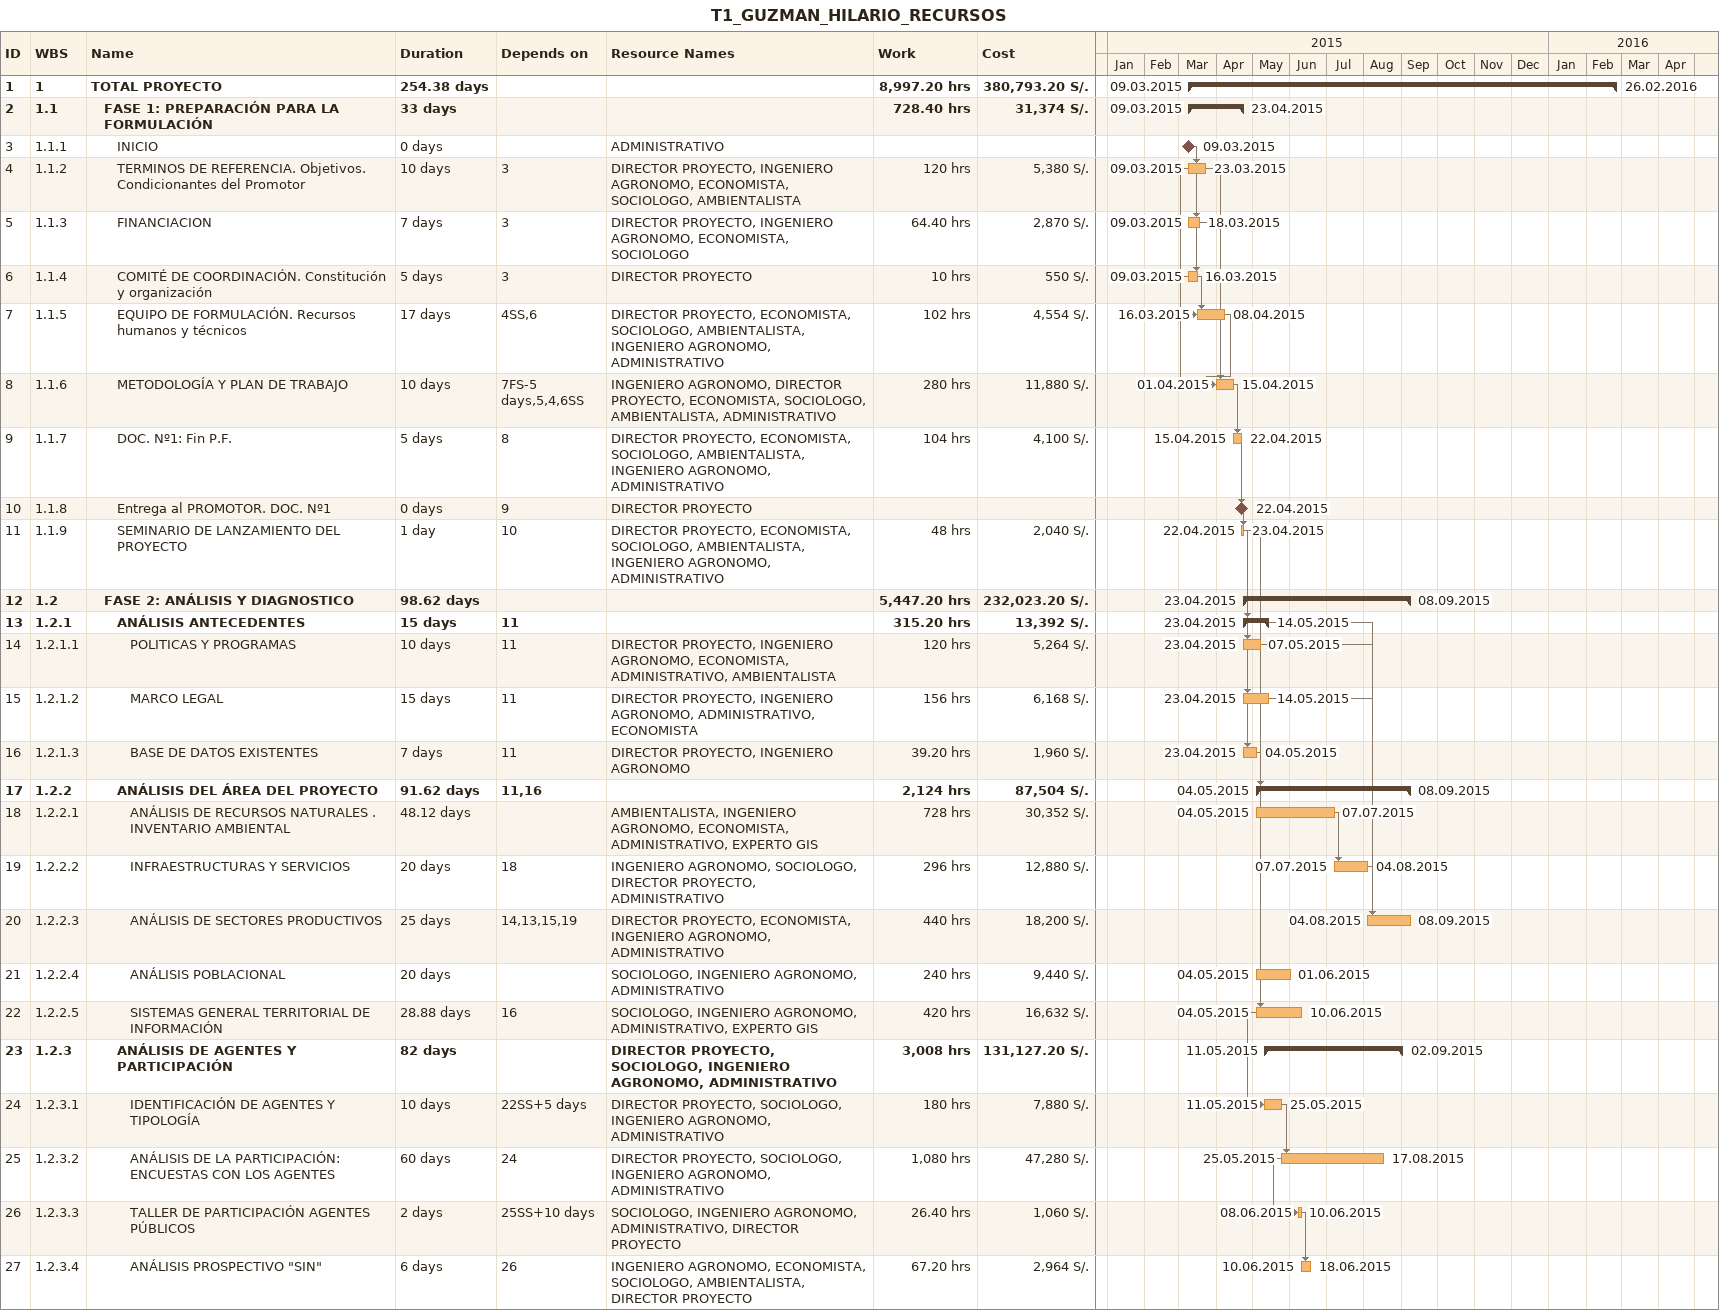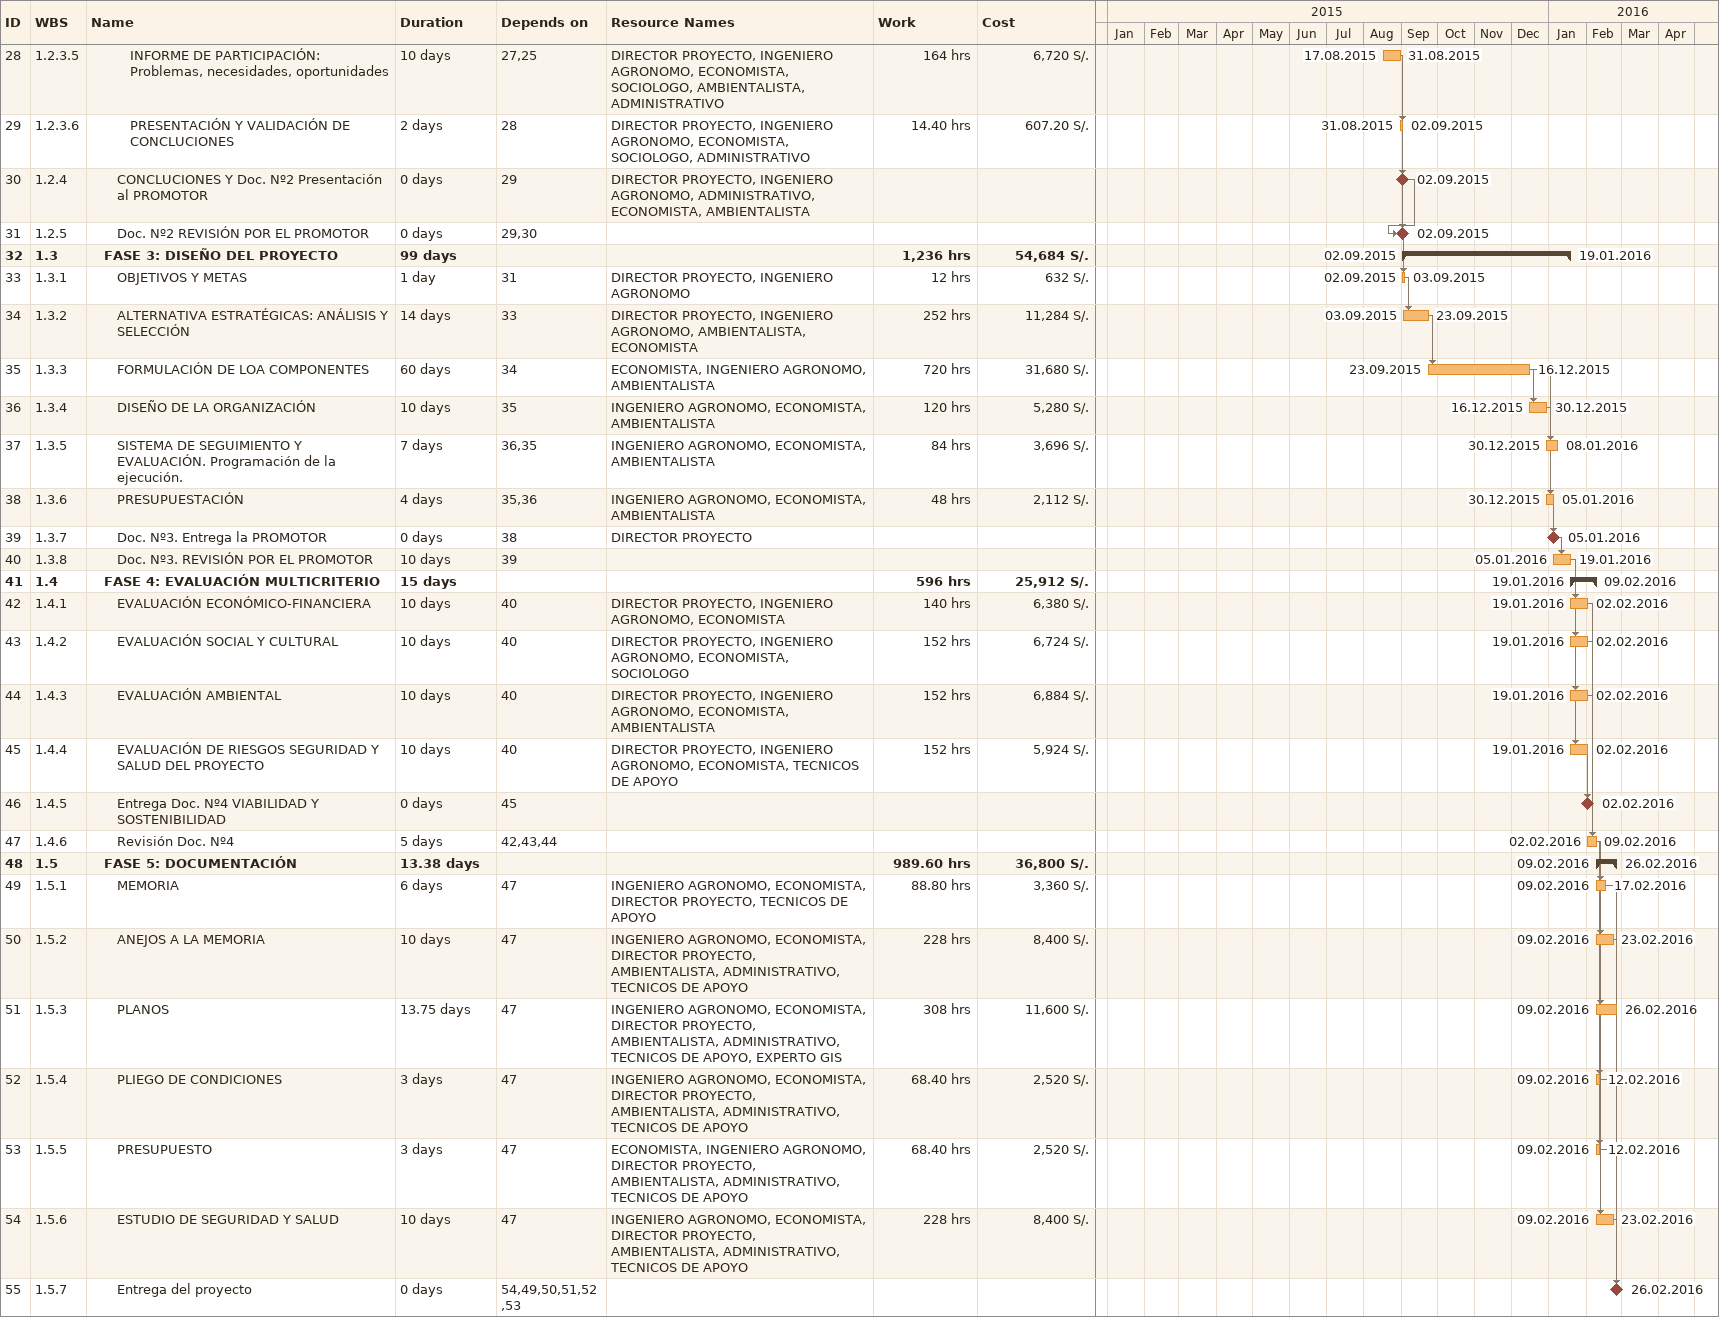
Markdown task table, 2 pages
T1_GUZMAN_HILARIO_RECURSOS

| ID | WBS | Task | Duration | Start | Finish | Predecessors | Resources | Work (h) | Cost (S/.) |
|---|---|---|---|---|---|---|---|---|---|
| 1 | 1 | **TOTAL PROYECTO** | 254.38d | 2015-03-09 | 2016-02-26 |  |  | 8997.20 | 380793.20 |
| 2 | 1.1 | **FASE 1: PREPARACIÓN PARA LA FORMULACIÓN** | 33d | 2015-03-09 | 2015-04-23 |  |  | 728.40 | 31374 |
| 3 | 1.1.1 | INICIO | 0d | 2015-03-09 | 2015-03-09 |  | ADMINISTRATIVO |  |  |
| 4 | 1.1.2 | TERMINOS DE REFERENCIA. Objetivos. Condicionantes del Promotor | 10d | 2015-03-09 | 2015-03-23 | 3 | DIRECTOR PROYECTO, INGENIERO AGRONOMO, ECONOMISTA, SOCIOLOGO, AMBIENTALISTA | 120 | 5380 |
| 5 | 1.1.3 | FINANCIACION | 7d | 2015-03-09 | 2015-03-18 | 3 | DIRECTOR PROYECTO, INGENIERO AGRONOMO, ECONOMISTA, SOCIOLOGO | 64.40 | 2870 |
| 6 | 1.1.4 | COMITÉ DE COORDINACIÓN. Constitución y organización | 5d | 2015-03-09 | 2015-03-16 | 3 | DIRECTOR PROYECTO | 10 | 550 |
| 7 | 1.1.5 | EQUIPO DE FORMULACIÓN. Recursos humanos y técnicos | 17d | 2015-03-16 | 2015-04-08 | 4SS, 6 | DIRECTOR PROYECTO, ECONOMISTA, SOCIOLOGO, AMBIENTALISTA, INGENIERO AGRONOMO, ADMINISTRATIVO | 102 | 4554 |
| 8 | 1.1.6 | METODOLOGÍA Y PLAN DE TRABAJO | 10d | 2015-04-01 | 2015-04-15 | 7FS-5d, 5, 4, 6SS | INGENIERO AGRONOMO, DIRECTOR PROYECTO, ECONOMISTA, SOCIOLOGO, AMBIENTALISTA, ADMINISTRATIVO | 280 | 11880 |
| 9 | 1.1.7 | DOC. Nº1: Fin P.F. | 5d | 2015-04-15 | 2015-04-22 | 8 | DIRECTOR PROYECTO, ECONOMISTA, SOCIOLOGO, AMBIENTALISTA, INGENIERO AGRONOMO, ADMINISTRATIVO | 104 | 4100 |
| 10 | 1.1.8 | Entrega al PROMOTOR. DOC. Nº1 | 0d | 2015-04-22 | 2015-04-22 | 9 | DIRECTOR PROYECTO |  |  |
| 11 | 1.1.9 | SEMINARIO DE LANZAMIENTO DEL PROYECTO | 1d | 2015-04-22 | 2015-04-23 | 10 | DIRECTOR PROYECTO, ECONOMISTA, SOCIOLOGO, AMBIENTALISTA, INGENIERO AGRONOMO, ADMINISTRATIVO | 48 | 2040 |
| 12 | 1.2 | **FASE 2: ANÁLISIS Y DIAGNOSTICO** | 98.62d | 2015-04-23 | 2015-09-08 |  |  | 5447.20 | 232023.20 |
| 13 | 1.2.1 | **ANÁLISIS ANTECEDENTES** | 15d | 2015-04-23 | 2015-05-14 | 11 |  | 315.20 | 13392 |
| 14 | 1.2.1.1 | POLITICAS Y PROGRAMAS | 10d | 2015-04-23 | 2015-05-07 | 11 | DIRECTOR PROYECTO, INGENIERO AGRONOMO, ECONOMISTA, ADMINISTRATIVO, AMBIENTALISTA | 120 | 5264 |
| 15 | 1.2.1.2 | MARCO LEGAL | 15d | 2015-04-23 | 2015-05-14 | 11 | DIRECTOR PROYECTO, INGENIERO AGRONOMO, ADMINISTRATIVO, ECONOMISTA | 156 | 6168 |
| 16 | 1.2.1.3 | BASE DE DATOS EXISTENTES | 7d | 2015-04-23 | 2015-05-04 | 11 | DIRECTOR PROYECTO, INGENIERO AGRONOMO | 39.20 | 1960 |
| 17 | 1.2.2 | **ANÁLISIS DEL ÁREA DEL PROYECTO** | 91.62d | 2015-05-04 | 2015-09-08 | 11, 16 |  | 2124 | 87504 |
| 18 | 1.2.2.1 | ANÁLISIS DE RECURSOS NATURALES . INVENTARIO AMBIENTAL | 48.12d | 2015-05-04 | 2015-07-07 |  | AMBIENTALISTA, INGENIERO AGRONOMO, ECONOMISTA, ADMINISTRATIVO, EXPERTO GIS | 728 | 30352 |
| 19 | 1.2.2.2 | INFRAESTRUCTURAS Y SERVICIOS | 20d | 2015-07-07 | 2015-08-04 | 18 | INGENIERO AGRONOMO, SOCIOLOGO, DIRECTOR PROYECTO, ADMINISTRATIVO | 296 | 12880 |
| 20 | 1.2.2.3 | ANÁLISIS DE SECTORES PRODUCTIVOS | 25d | 2015-08-04 | 2015-09-08 | 14, 13, 15, 19 | DIRECTOR PROYECTO, ECONOMISTA, INGENIERO AGRONOMO, ADMINISTRATIVO | 440 | 18200 |
| 21 | 1.2.2.4 | ANÁLISIS POBLACIONAL | 20d | 2015-05-04 | 2015-06-01 |  | SOCIOLOGO, INGENIERO AGRONOMO, ADMINISTRATIVO | 240 | 9440 |
| 22 | 1.2.2.5 | SISTEMAS GENERAL TERRITORIAL DE INFORMACIÓN | 28.88d | 2015-05-04 | 2015-06-10 | 16 | SOCIOLOGO, INGENIERO AGRONOMO, ADMINISTRATIVO, EXPERTO GIS | 420 | 16632 |
| 23 | 1.2.3 | **ANÁLISIS DE AGENTES Y PARTICIPACIÓN** | 82d | 2015-05-11 | 2015-09-02 |  | DIRECTOR PROYECTO, SOCIOLOGO, INGENIERO AGRONOMO, ADMINISTRATIVO | 3008 | 131127.20 |
| 24 | 1.2.3.1 | IDENTIFICACIÓN DE AGENTES Y TIPOLOGÍA | 10d | 2015-05-11 | 2015-05-25 | 22SS+5d | DIRECTOR PROYECTO, SOCIOLOGO, INGENIERO AGRONOMO, ADMINISTRATIVO | 180 | 7880 |
| 25 | 1.2.3.2 | ANÁLISIS DE LA PARTICIPACIÓN: ENCUESTAS CON LOS AGENTES | 60d | 2015-05-25 | 2015-08-17 | 24 | DIRECTOR PROYECTO, SOCIOLOGO, INGENIERO AGRONOMO, ADMINISTRATIVO | 1080 | 47280 |
| 26 | 1.2.3.3 | TALLER DE PARTICIPACIÓN AGENTES PÚBLICOS | 2d | 2015-06-08 | 2015-06-10 | 25SS+10d | SOCIOLOGO, INGENIERO AGRONOMO, ADMINISTRATIVO, DIRECTOR PROYECTO | 26.40 | 1060 |
| 27 | 1.2.3.4 | ANÁLISIS PROSPECTIVO "SIN" | 6d | 2015-06-10 | 2015-06-18 | 26 | INGENIERO AGRONOMO, ECONOMISTA, SOCIOLOGO, AMBIENTALISTA, DIRECTOR PROYECTO | 67.20 | 2964 |
| 28 | 1.2.3.5 | INFORME DE PARTICIPACIÓN: Problemas, necesidades, oportunidades | 10d | 2015-08-17 | 2015-08-31 | 27, 25 | DIRECTOR PROYECTO, INGENIERO AGRONOMO, ECONOMISTA, SOCIOLOGO, AMBIENTALISTA, ADMINISTRATIVO | 164 | 6720 |
| 29 | 1.2.3.6 | PRESENTACIÓN Y VALIDACIÓN DE CONCLUCIONES | 2d | 2015-08-31 | 2015-09-02 | 28 | DIRECTOR PROYECTO, INGENIERO AGRONOMO, ECONOMISTA, SOCIOLOGO, ADMINISTRATIVO | 14.40 | 607.20 |
| 30 | 1.2.4 | CONCLUCIONES Y Doc. Nº2 Presentación al PROMOTOR | 0d | 2015-09-02 | 2015-09-02 | 29 | DIRECTOR PROYECTO, INGENIERO AGRONOMO, ADMINISTRATIVO, ECONOMISTA, AMBIENTALISTA |  |  |
| 31 | 1.2.5 | Doc. Nº2 REVISIÓN POR EL PROMOTOR | 0d | 2015-09-02 | 2015-09-02 | 29, 30 |  |  |  |
| 32 | 1.3 | **FASE 3: DISEÑO DEL PROYECTO** | 99d | 2015-09-02 | 2016-01-19 |  |  | 1236 | 54684 |
| 33 | 1.3.1 | OBJETIVOS Y METAS | 1d | 2015-09-02 | 2015-09-03 | 31 | DIRECTOR PROYECTO, INGENIERO AGRONOMO | 12 | 632 |
| 34 | 1.3.2 | ALTERNATIVA ESTRATÉGICAS: ANÁLISIS Y SELECCIÓN | 14d | 2015-09-03 | 2015-09-23 | 33 | DIRECTOR PROYECTO, INGENIERO AGRONOMO, AMBIENTALISTA, ECONOMISTA | 252 | 11284 |
| 35 | 1.3.3 | FORMULACIÓN DE LOA COMPONENTES | 60d | 2015-09-23 | 2015-12-16 | 34 | ECONOMISTA, INGENIERO AGRONOMO, AMBIENTALISTA | 720 | 31680 |
| 36 | 1.3.4 | DISEÑO DE LA ORGANIZACIÓN | 10d | 2015-12-16 | 2015-12-30 | 35 | INGENIERO AGRONOMO, ECONOMISTA, AMBIENTALISTA | 120 | 5280 |
| 37 | 1.3.5 | SISTEMA DE SEGUIMIENTO Y EVALUACIÓN. Programación de la ejecución. | 7d | 2015-12-30 | 2016-01-08 | 36, 35 | INGENIERO AGRONOMO, ECONOMISTA, AMBIENTALISTA | 84 | 3696 |
| 38 | 1.3.6 | PRESUPUESTACIÓN | 4d | 2015-12-30 | 2016-01-05 | 35, 36 | INGENIERO AGRONOMO, ECONOMISTA, AMBIENTALISTA | 48 | 2112 |
| 39 | 1.3.7 | Doc. Nº3. Entrega la PROMOTOR | 0d | 2016-01-05 | 2016-01-05 | 38 | DIRECTOR PROYECTO |  |  |
| 40 | 1.3.8 | Doc. Nº3. REVISIÓN POR EL PROMOTOR | 10d | 2016-01-05 | 2016-01-19 | 39 |  |  |  |
| 41 | 1.4 | **FASE 4: EVALUACIÓN MULTICRITERIO** | 15d | 2016-01-19 | 2016-02-09 |  |  | 596 | 25912 |
| 42 | 1.4.1 | EVALUACIÓN ECONÓMICO-FINANCIERA | 10d | 2016-01-19 | 2016-02-02 | 40 | DIRECTOR PROYECTO, INGENIERO AGRONOMO, ECONOMISTA | 140 | 6380 |
| 43 | 1.4.2 | EVALUACIÓN SOCIAL Y CULTURAL | 10d | 2016-01-19 | 2016-02-02 | 40 | DIRECTOR PROYECTO, INGENIERO AGRONOMO, ECONOMISTA, SOCIOLOGO | 152 | 6724 |
| 44 | 1.4.3 | EVALUACIÓN AMBIENTAL | 10d | 2016-01-19 | 2016-02-02 | 40 | DIRECTOR PROYECTO, INGENIERO AGRONOMO, ECONOMISTA, AMBIENTALISTA | 152 | 6884 |
| 45 | 1.4.4 | EVALUACIÓN DE RIESGOS SEGURIDAD Y SALUD DEL PROYECTO | 10d | 2016-01-19 | 2016-02-02 | 40 | DIRECTOR PROYECTO, INGENIERO AGRONOMO, ECONOMISTA, TECNICOS DE APOYO | 152 | 5924 |
| 46 | 1.4.5 | Entrega Doc. Nº4 VIABILIDAD Y SOSTENIBILIDAD | 0d | 2016-02-02 | 2016-02-02 | 45 |  |  |  |
| 47 | 1.4.6 | Revisión Doc. Nº4 | 5d | 2016-02-02 | 2016-02-09 | 42, 43, 44 |  |  |  |
| 48 | 1.5 | **FASE 5: DOCUMENTACIÓN** | 13.38d | 2016-02-09 | 2016-02-26 |  |  | 989.60 | 36800 |
| 49 | 1.5.1 | MEMORIA | 6d | 2016-02-09 | 2016-02-17 | 47 | INGENIERO AGRONOMO, ECONOMISTA, DIRECTOR PROYECTO, TECNICOS DE APOYO | 88.80 | 3360 |
| 50 | 1.5.2 | ANEJOS A LA MEMORIA | 10d | 2016-02-09 | 2016-02-23 | 47 | INGENIERO AGRONOMO, ECONOMISTA, DIRECTOR PROYECTO, AMBIENTALISTA, ADMINISTRATIVO, TECNICOS DE APOYO | 228 | 8400 |
| 51 | 1.5.3 | PLANOS | 13.75d | 2016-02-09 | 2016-02-26 | 47 | INGENIERO AGRONOMO, ECONOMISTA, DIRECTOR PROYECTO, AMBIENTALISTA, ADMINISTRATIVO, TECNICOS DE APOYO, EXPERTO GIS | 308 | 11600 |
| 52 | 1.5.4 | PLIEGO DE CONDICIONES | 3d | 2016-02-09 | 2016-02-12 | 47 | INGENIERO AGRONOMO, ECONOMISTA, DIRECTOR PROYECTO, AMBIENTALISTA, ADMINISTRATIVO, TECNICOS DE APOYO | 68.40 | 2520 |
| 53 | 1.5.5 | PRESUPUESTO | 3d | 2016-02-09 | 2016-02-12 | 47 | ECONOMISTA, INGENIERO AGRONOMO, DIRECTOR PROYECTO, AMBIENTALISTA, ADMINISTRATIVO, TECNICOS DE APOYO | 68.40 | 2520 |
| 54 | 1.5.6 | ESTUDIO DE SEGURIDAD Y SALUD | 10d | 2016-02-09 | 2016-02-23 | 47 | INGENIERO AGRONOMO, ECONOMISTA, DIRECTOR PROYECTO, AMBIENTALISTA, ADMINISTRATIVO, TECNICOS DE APOYO | 228 | 8400 |
| 55 | 1.5.7 | Entrega del proyecto | 0d | 2016-02-26 | 2016-02-26 | 54, 49, 50, 51, 52, 53 |  |  |  |
